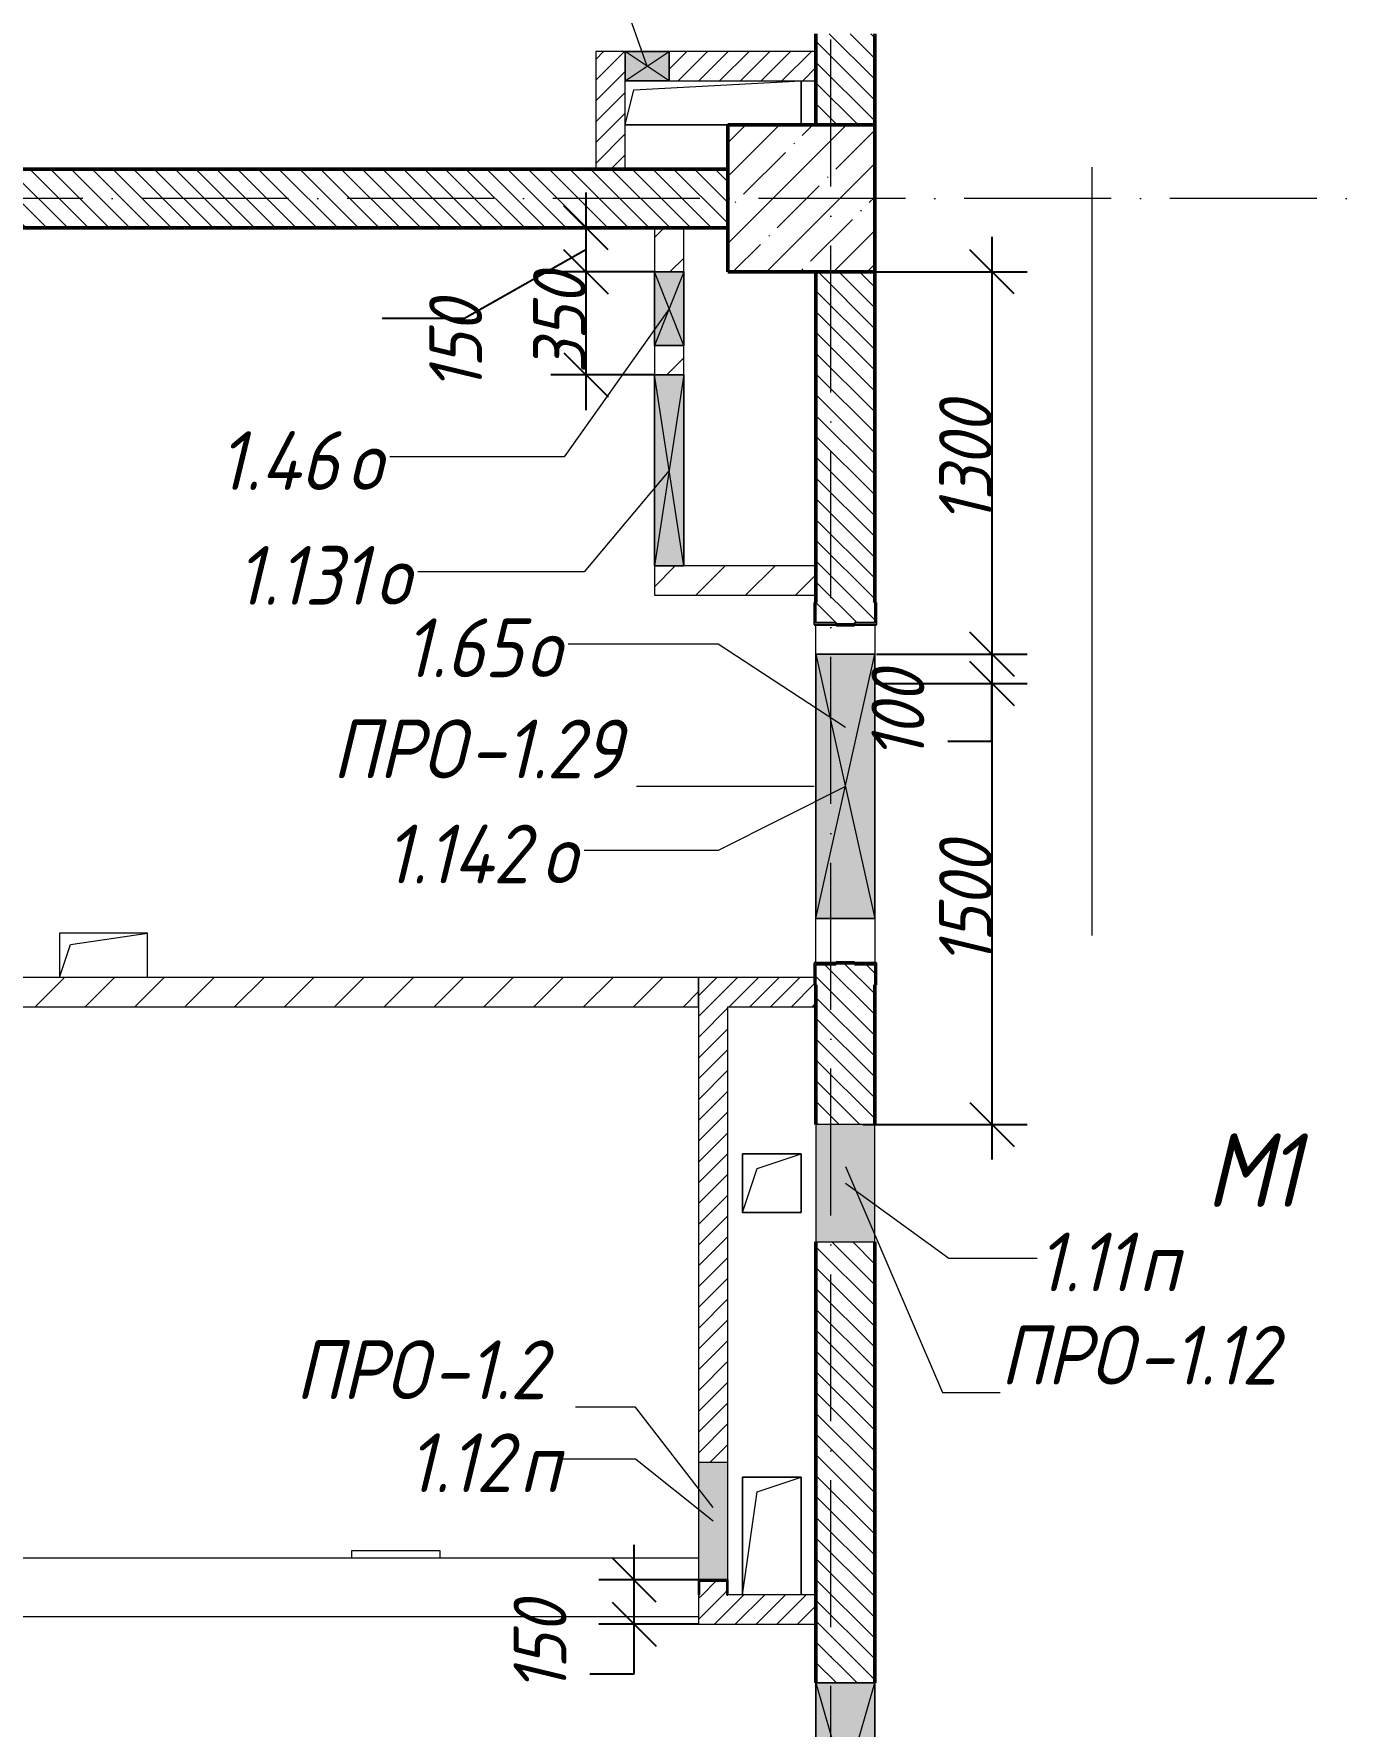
# Model space of a CAD drawing. Header units: millimetres. Extents: x -12989 to 629078, y -109036 to 555275.
# Drawn here: x 515751 to 520252, y 284175 to 289933 of the extents above; entities that cross this region are included whole.
import ezdxf

# ---------------------------------------------------------------- set-up
doc = ezdxf.new("R2010")
doc.units = ezdxf.units.MM
doc.linetypes.add('200_ШТРИХ_ш1п0_6_', pattern=[160, 100, -60])
doc.linetypes.add('50_200_ШТРИХ_1Т_ш5_п1_п1_', pattern=[700, 500, -100, 0, -100])
for name, color, linetype, lineweight in [('A-____-____-DIMS', 7, 'Continuous', 9), ('A-____-NOTE-TEXT', 7, 'Continuous', 9), ('A-DETL-GENF-OTLN', 7, 'Continuous', 9), ('A-FLOR-____-OTLN', 7, 'Continuous', 9), ('A-GENM-____-IDEN', 7, 'Continuous', 9), ('A-GENM-____-MCUT', 7, 'Continuous', 25), ('A-GENM-____-OTLN', 7, 'Continuous', 9), ('A-GENM-____-OTLN-1', 7, 'Continuous', 25), ('A-GLAZ-____-IDEN', 7, 'Continuous', 9), ('A-GLAZ-____-OTLN', 7, 'Continuous', 9), ('A-WALL-____-MCUT-2', 7, 'Continuous', 50), ('A-WALL-____-PATT-1', 7, 'Continuous', 9), ('A-WALL-FNSH-MCUT-1', 7, 'Continuous', 9), ('I-WALL-____-OTLN', 7, 'Continuous', 9), ('S-COLS-____-MCUT', 7, 'Continuous', 50), ('S-COLS-____-OTLN', 7, 'Continuous', 9), ('S-GRID-____-OTLN-1', 7, '50_200_ШТРИХ_1Т_ш5_п1_п1_', 9)]:
    doc.layers.add(name, color=color, linetype=linetype, lineweight=lineweight)
doc.layers.add('A-DETL-GENF-OTLN-4', color=9, linetype='200_ШТРИХ_ш1п0_6_', lineweight=9, true_color=0x808080)
doc.layers.add('A-DETL-GENF-OTLN-5', color=7, linetype='Continuous', lineweight=5, true_color=0xc0c0c0)
doc.styles.add('ISOCPEUR_I', font='isocpeui.ttf', dxfattribs={"width": 0.9, "height": 2.5})
doc.styles.add('ISOCPEUR_I_10', font='isocpeui.ttf', dxfattribs={"width": 0.9, "height": 180})
doc.styles.add('ISOCPEUR_I_9', font='isocpeui.ttf', dxfattribs={"width": 0.9, "height": 250})
doc.dimstyles.new('ISO-1_8_0_9К_СРЕДНИЙ_Кладочные_3', dxfattribs={"dimscale": 304.8, "dimtxt": 179.276612, "dimasz": 0.492126, "dimexe": 0.393701, "dimexo": 0, "dimgap": 0, "dimtad": 1, "dimdec": 3, "dimrnd": 0.001, "dimdsep": 46, "dimtxsty": 'ISOCPEUR_I_10', "dimblk1": 'OBLIQUE', "dimblk2": 'OBLIQUE', "dimsah": 1, "dimcen": 0.09, "dimdle": 0.393701, "dimazin": 0, "dimtfac": 1, "dimtdec": 4, "dimtix": 1, "dimtmove": 0, "dimatfit": 3, "dimfxl": 1, "dimtvp": 1, "dimtolj": 1, "dimtzin": 0, "dimarcsym": 2})
doc.dimstyles.new('ISO-1_8_0_9К_СРЕДНИЙ_Кладочные_4', dxfattribs={"dimscale": 304.8, "dimtxt": 179.276612, "dimasz": 0.492126, "dimexe": 0.393701, "dimexo": 0, "dimgap": 0, "dimtad": 1, "dimdec": 3, "dimrnd": 0.001, "dimdsep": 46, "dimtxsty": 'ISOCPEUR_I_10', "dimblk1": 'OBLIQUE', "dimblk2": 'OBLIQUE', "dimsah": 1, "dimcen": 0.09, "dimdle": 0.393701, "dimazin": 0, "dimtfac": 1, "dimtdec": 4, "dimtix": 1, "dimtmove": 1, "dimatfit": 3, "dimfxl": 1, "dimtvp": 1, "dimtolj": 1, "dimtzin": 0, "dimarcsym": 2})
pattern_1 = [(135, (513013.31, 265891.49), (-35.35534, -35.35534), [])]
pattern_2 = [(45, (513013.31, 265891.49), (-84.8528, 84.8528), [])]
pattern_3 = [(45, (513013.31, 265891.49), (-35.35534, 35.35534), [])]

# ---------------------------------------------------------------- blocks, each defined once
blk = doc.blocks.new('BSC_Колонна _Прямоугольная - 500х500-V53-АР1_План отверстий 1 этажа в осях 1-64_А-ГГ')
at = {"layer": 'S-COLS-____-OTLN'}
h = blk.add_hatch(dxfattribs=at)
h.set_pattern_fill('FP_85', color=256, style=0, pattern_type=2)
h.set_pattern_definition([(45, (-5350, -23481.04), (-114.0493, 114.0493), []), (45, (-5235.95, -23481.04), (-114.0493, 114.0493), [201.613, -40.323, 3.353, -36.97])])
h.paths.add_polyline_path([(-250, -250), (250, -250), (250, 250), (-250, 250)], flags=0)
at = {"layer": 'S-COLS-____-MCUT'}
for p, q in [((250, 250), (-250, 250)), ((-250, 250), (-250, -250)), ((250, -250), (250, 250)), ((-250, -250), (250, -250))]:
    blk.add_line(p, q, dxfattribs=at)
blk = doc.blocks.new('154_Стойка_СКБ_Уголок - СМ-2230_200-28216496-АР1_План отверстий 1 этажа в осях 1-64_А-ГГ')
at = {"layer": 'A-GENM-____-MCUT'}
for p, q in [((125, 156), (125, 81)), ((200, 156), (125, 156)), ((131, 81), (131, 150)), ((131, 150), (200, 150)), ((200, 150), (200, 156)), ((125, 81), (131, 81)), ((131, 19), (125, 19)), ((125, 19), (125, -56)), ((131, -50), (131, 19)), ((125, -56), (200, -56)), ((200, -50), (131, -50)), ((200, -56), (200, -50))]:
    blk.add_line(p, q, dxfattribs=at)
blk = doc.blocks.new('AR_Отверстие Ниша - Лючок-32401323-АР1_План отверстий 1 этажа в осях 1-64_А-ГГ')
at = {"layer": 'A-GLAZ-____-OTLN'}
blk.add_hatch(color=256, dxfattribs=at).paths.add_polyline_path([(-200, 100), (-200, -100), (200, -100), (200, 100)], flags=0)
for p, q in [((200, 100), (-200, 100)), ((-200, 100), (-200, -100)), ((200, -100), (200, 100)), ((-200, -100), (200, -100))]:
    blk.add_line(p, q, dxfattribs=at)
blk = doc.blocks.new('AR_Отверстие Ниша - Лючок-32405690-АР1_План отверстий 1 этажа в осях 1-64_А-ГГ')
at = {"layer": 'A-GLAZ-____-OTLN'}
blk.add_hatch(color=256, dxfattribs=at).paths.add_polyline_path([(200, -50), (200, 50), (-200, 50), (-200, -50)], flags=0)
for p, q in [((200, 50), (-200, 50)), ((-200, 50), (-200, -50)), ((-200, -50), (200, -50))]:
    blk.add_line(p, q, dxfattribs=at)
blk = doc.blocks.new('154_Фахверк_СКБ_Швеллер - Тип_100_4010_1-28088705-АР1_План отверстий 1 этажа в осях 1-64_А-ГГ')
at = {"layer": 'A-GENM-____-MCUT'}
for p, q in [((175, 50), (125, 50)), ((125, 50), (125, -50)), ((128, 47), (175, 47)), ((128, -47), (128, 47)), ((175, 47), (175, 50)), ((125, -50), (175, -50)), ((175, -47), (128, -47)), ((175, -50), (175, -47))]:
    blk.add_line(p, q, dxfattribs=at)
blk = doc.blocks.new('AR_Отверстие прямоугольное _в плите_ - AR_Отверстие прямоугольное _в плите_-V156-АР1_План отверстий 1 этажа в осях 1-64_А-ГГ')
at = {"layer": 'A-GENM-____-OTLN'}
for p, q in [((100, 100), (-100, 100)), ((-100, 100), (-100, -100)), ((-50, 50), (100, 100)), ((100, -100), (100, 100)), ((-100, -100), (-50, 50)), ((-100, -100), (100, -100))]:
    blk.add_line(p, q, dxfattribs=at)
blk = doc.blocks.new('AR_Отверстие прямоугольное _в плите_ - AR_Отверстие прямоугольное _в плите_-30459777-АР1_План отверстий 1 этажа в осях 1-64_А-ГГ')
at = {"layer": 'A-GENM-____-OTLN'}
for p, q in [((150, 75), (-150, 75)), ((-150, 75), (-150, -75)), ((-112.5, 37.5), (150, 75)), ((150, -75), (150, 75)), ((-150, -75), (-112.5, 37.5))]:
    blk.add_line(p, q, dxfattribs=at)
blk = doc.blocks.new('AR_Отверстие прямоугольное _в плите_ - AR_Отверстие прямоугольное _в плите_-30459779-АР1_План отверстий 1 этажа в осях 1-64_А-ГГ')
at = {"layer": 'A-GENM-____-OTLN'}
for p, q in [((-270, 45), (300, 75)), ((300, -75), (300, 75)), ((-300, -75), (-270, 45)), ((-300, -75), (50, -75))]:
    blk.add_line(p, q, dxfattribs=at)
blk = doc.blocks.new('AR_Отверстие прямоугольное _в плите_ - AR_Отверстие прямоугольное _в плите_-30229368-АР1_План отверстий 1 этажа в осях 1-64_А-ГГ')
at = {"layer": 'A-GENM-____-OTLN'}
for p, q in [((100, 200), (-100, 200)), ((-100, 200), (-100, -200)), ((-50, 150), (100, 200)), ((100, -200), (100, 200)), ((-100, -200), (-50, 150))]:
    blk.add_line(p, q, dxfattribs=at)
blk = doc.blocks.new('AR_Отверстие прямоугольное _в стене_ - AR_Отверстие прямоугольное _в стене__ОВ-36780242-АР1_План отверстий 1 этажа в осях 1-64_А-ГГ')
at = {"layer": 'A-GLAZ-____-OTLN'}
blk.add_hatch(color=256, dxfattribs=at).paths.add_polyline_path([(-450, -100), (450, -100), (450, 100), (-450, 100)], flags=0)
at = {"layer": 'A-DETL-GENF-OTLN'}
for p, q in [((-450, -100), (-450, 100)), ((-450, 100), (450, 100)), ((450, 100), (-450, -100)), ((-450, 100), (450, -100)), ((450, 100), (-450, 100)), ((-450, 100), (-450, -100)), ((450, 100), (450, -100)), ((450, -100), (450, 100)), ((450, -100), (-450, -100)), ((-450, -100), (450, -100))]:
    blk.add_line(p, q, dxfattribs=at)
blk = doc.blocks.new('AR_Отверстие прямоугольное _в стене__БезПР - AR_Отверстие прямоугольное _в стене__БезПР-36427897-АР1_План отверстий 1 этажа в осях 1-64_А-ГГ')
at = {"layer": 'A-GLAZ-____-OTLN'}
blk.add_hatch(color=256, dxfattribs=at).paths.add_polyline_path([(325, -50), (325, 50), (-325, 50), (-325, -50)], flags=0)
at = {"layer": 'A-DETL-GENF-OTLN'}
for p, q in [((-325, -50), (-325, 50)), ((-325, 50), (325, 50)), ((325, 50), (-325, -50)), ((-325, 50), (325, -50)), ((325, 50), (-325, 50)), ((-325, 50), (-325, -50)), ((325, 50), (325, -50)), ((325, -50), (325, 50)), ((325, -50), (-325, -50)), ((-325, -50), (325, -50))]:
    blk.add_line(p, q, dxfattribs=at)
at = {"layer": 'A-GLAZ-____-OTLN'}
blk.add_line((325, 50), (-325, 50), dxfattribs=at)
blk = doc.blocks.new('AR_Отверстие прямоугольное _в стене__БезПР - AR_Отверстие прямоугольное _в стене__БезПР-36428394-АР1_План отверстий 1 этажа в осях 1-64_А-ГГ')
at = {"layer": 'A-GLAZ-____-OTLN'}
blk.add_hatch(color=256, dxfattribs=at).paths.add_polyline_path([(-350, -100), (350, -100), (350, 100), (-350, 100)], flags=0)
at = {"layer": 'A-DETL-GENF-OTLN'}
for p, q in [((-350, -100), (-350, 100)), ((-350, 100), (350, 100)), ((350, 100), (-350, -100)), ((-350, 100), (350, -100)), ((350, 100), (-350, 100)), ((-350, 100), (-350, -100)), ((350, 100), (350, -100)), ((350, -100), (350, 100)), ((350, -100), (-350, -100)), ((-350, -100), (350, -100))]:
    blk.add_line(p, q, dxfattribs=at)
at = {"layer": 'A-GLAZ-____-OTLN'}
blk.add_line((350, 100), (-350, 100), dxfattribs=at)
blk = doc.blocks.new('AR_Отверстие прямоугольное _в стене__БезПР - AR_Отверстие прямоугольное _в стене__БезПР-36428124-АР1_План отверстий 1 этажа в осях 1-64_А-ГГ')
at = {"layer": 'A-GLAZ-____-OTLN'}
blk.add_hatch(color=256, dxfattribs=at).paths.add_polyline_path([(-75, 50), (-75, -50), (75, -50), (75, 50)], flags=0)
at = {"layer": 'A-DETL-GENF-OTLN'}
for p, q in [((-75, -50), (-75, 50)), ((-75, 50), (75, 50)), ((75, 50), (-75, -50)), ((-75, 50), (75, -50)), ((75, 50), (-75, 50)), ((-75, 50), (-75, -50)), ((75, 50), (75, -50)), ((75, -50), (75, 50)), ((75, -50), (-75, -50)), ((-75, -50), (75, -50))]:
    blk.add_line(p, q, dxfattribs=at)
blk = doc.blocks.new('AR_Отверстие прямоугольное _в стене__БезПР - AR_Отверстие прямоугольное _в стене__БезПР-36429258-АР1_План отверстий 1 этажа в осях 1-64_А-ГГ')
at = {"layer": 'A-GLAZ-____-OTLN'}
blk.add_hatch(color=256, dxfattribs=at).paths.add_polyline_path([(125, 50), (-125, 50), (-125, -50), (125, -50)], flags=0)
at = {"layer": 'A-DETL-GENF-OTLN'}
for p, q in [((-125, -50), (-125, 50)), ((-125, 50), (125, 50)), ((125, 50), (-125, -50)), ((-125, 50), (125, -50)), ((125, 50), (-125, 50)), ((-125, 50), (-125, -50)), ((125, 50), (125, -50)), ((125, -50), (125, 50)), ((125, -50), (-125, -50)), ((-125, -50), (125, -50))]:
    blk.add_line(p, q, dxfattribs=at)
at = {"layer": 'A-GLAZ-____-OTLN'}
blk.add_line((125, 50), (-125, 50), dxfattribs=at)
blk = doc.blocks.new('DET_L_Имитация разреза_ISO2-5 - Вправо-36779002-АР1_План отверстий 1 этажа в осях 1-64_А-ГГ')
at = {"layer": 'A-DETL-GENF-OTLN-5'}
blk.add_line((143.1, 0), (2756.9, 0), dxfattribs=at)
blk = doc.blocks.new('_Oblique')
at = {"color": 0, "linetype": 'ByBlock', "lineweight": -2}
blk.add_line((-0.5, -0.5), (0.5, 0.5), dxfattribs=at)
blk = doc.blocks.new('*D5792')
at = {"layer": 'A-____-____-DIMS', "color": 0, "lineweight": -2, "transparency": 16777216}
for p, q in [((517794, 284402.5), (517794, 284792.5)), ((518061.3, 284672.5), (517674, 284672.5)), ((518013.3, 284522.5), (517674, 284522.5)), ((517794, 284353.8), (517794, 284522.5)), ((517644, 284353.8), (517794, 284353.8))]:
    blk.add_line(p, q, dxfattribs=at)
at = {"layer": 'Defpoints', "color": 0, "transparency": 16777216}
for p in [(517794, 284672.5), (518061.3, 284672.5), (518013.3, 284522.5)]:
    blk.add_point(p, dxfattribs=at)
at = {"layer": 'A-____-____-DIMS', "color": 0, "lineweight": -2, "transparency": 16777216, "xscale": 150, "yscale": 150, "zscale": 150}
for p, rotation in [((517794, 284672.5), 90), ((517794, 284522.5), 270)]:
    blk.add_blockref('_Oblique', p, dxfattribs=dict(at, rotation=rotation))
at = {"layer": 'A-____-____-DIMS', "color": 0, "transparency": 16777216, "insert": (517383.8, 284289.7), "char_height": 180, "width": 368.207, "attachment_point": 1, "rotation": 90, "line_spacing_factor": 1.149209, "style": 'ISOCPEUR_I_10'}
blk.add_mtext('\\A1;150', dxfattribs=at)
blk = doc.blocks.new('*D5884')
at = {"layer": 'A-____-____-DIMS', "color": 0, "lineweight": -2, "transparency": 16777216}
for p, q in [((517630.3, 289392.5), (517630.3, 289002.5)), ((517863.3, 289272.5), (517510.3, 289272.5)), ((517630.3, 289197.5), (517216.7, 288963.7)), ((517863.3, 289122.5), (517510.3, 289122.5)), ((517216.7, 288963.7), (516936.1, 288963.7))]:
    blk.add_line(p, q, dxfattribs=at)
at = {"layer": 'Defpoints', "color": 0, "transparency": 16777216}
for p in [(517863.3, 289272.5), (517630.3, 289122.5), (517863.3, 289122.5)]:
    blk.add_point(p, dxfattribs=at)
at = {"layer": 'A-____-____-DIMS', "color": 0, "lineweight": -2, "transparency": 16777216, "xscale": 150, "yscale": 150, "zscale": 150}
for p, rotation in [((517630.3, 289272.5), 90), ((517630.3, 289122.5), 270)]:
    blk.add_blockref('_Oblique', p, dxfattribs=dict(at, rotation=rotation))
at = {"layer": 'A-____-____-DIMS', "color": 0, "transparency": 16777216, "insert": (517096.7, 288715.5), "char_height": 180, "width": 368.207, "attachment_point": 1, "rotation": 90, "line_spacing_factor": 1.149209, "style": 'ISOCPEUR_I_10'}
blk.add_mtext('\\A1;150', dxfattribs=at)
blk = doc.blocks.new('*D5885')
at = {"layer": 'A-____-____-DIMS', "color": 0, "lineweight": -2, "transparency": 16777216}
for p, q in [((517630.3, 289242.5), (517630.3, 288652.5)), ((517863.3, 289122.5), (517510.3, 289122.5)), ((517863.3, 288772.5), (517510.3, 288772.5))]:
    blk.add_line(p, q, dxfattribs=at)
at = {"layer": 'Defpoints', "color": 0, "transparency": 16777216}
for p in [(517863.3, 289122.5), (517630.3, 288772.5), (517863.3, 288772.5)]:
    blk.add_point(p, dxfattribs=at)
at = {"layer": 'A-____-____-DIMS', "color": 0, "lineweight": -2, "transparency": 16777216, "xscale": 150, "yscale": 150, "zscale": 150}
for p, rotation in [((517630.3, 289122.5), 90), ((517630.3, 288772.5), 270)]:
    blk.add_blockref('_Oblique', p, dxfattribs=dict(at, rotation=rotation))
at = {"layer": 'A-____-____-DIMS', "color": 0, "transparency": 16777216, "insert": (517540.3, 288947.5), "char_height": 180, "width": 409.578, "attachment_point": 5, "rotation": 90, "style": 'ISOCPEUR_I_10'}
blk.add_mtext('\\A1;350', dxfattribs=at)
blk = doc.blocks.new('*D5886')
at = {"layer": 'A-____-____-DIMS', "color": 0, "lineweight": -2, "transparency": 16777216}
for p, q in [((519012.4, 289242.5), (519012.4, 287702.5)), ((518613.3, 289122.5), (519132.4, 289122.5)), ((518619.3, 287822.5), (519132.4, 287822.5))]:
    blk.add_line(p, q, dxfattribs=at)
at = {"layer": 'Defpoints', "color": 0, "transparency": 16777216}
for p in [(518613.3, 289122.5), (518619.3, 287822.5), (519012.4, 287822.5)]:
    blk.add_point(p, dxfattribs=at)
at = {"layer": 'A-____-____-DIMS', "color": 0, "lineweight": -2, "transparency": 16777216, "xscale": 150, "yscale": 150, "zscale": 150}
for p, rotation in [((519012.4, 289122.5), 90), ((519012.4, 287822.5), 270)]:
    blk.add_blockref('_Oblique', p, dxfattribs=dict(at, rotation=rotation))
at = {"layer": 'A-____-____-DIMS', "color": 0, "transparency": 16777216, "insert": (518922.4, 288472.5), "char_height": 180, "width": 504.733, "attachment_point": 5, "rotation": 90, "style": 'ISOCPEUR_I_10'}
blk.add_mtext('\\A1;1300', dxfattribs=at)
blk = doc.blocks.new('*D5887')
at = {"layer": 'A-____-____-DIMS', "color": 0, "lineweight": -2, "transparency": 16777216}
for p, q in [((519012.4, 287942.5), (519012.4, 287602.5)), ((518619.3, 287822.5), (519132.4, 287822.5)), ((518613.3, 287722.5), (519132.4, 287722.5)), ((519012.4, 287525.7), (519012.4, 287722.5)), ((518862.4, 287525.7), (519012.4, 287525.7))]:
    blk.add_line(p, q, dxfattribs=at)
at = {"layer": 'Defpoints', "color": 0, "transparency": 16777216}
for p in [(518619.3, 287822.5), (518613.3, 287722.5), (519012.4, 287722.5)]:
    blk.add_point(p, dxfattribs=at)
at = {"layer": 'A-____-____-DIMS', "color": 0, "lineweight": -2, "transparency": 16777216, "xscale": 150, "yscale": 150, "zscale": 150}
for p, rotation in [((519012.4, 287822.5), 90), ((519012.4, 287722.5), 270)]:
    blk.add_blockref('_Oblique', p, dxfattribs=dict(at, rotation=rotation))
at = {"layer": 'A-____-____-DIMS', "color": 0, "transparency": 16777216, "insert": (518602.1, 287461.6), "char_height": 180, "width": 368.207, "attachment_point": 1, "rotation": 90, "line_spacing_factor": 1.149209, "style": 'ISOCPEUR_I_10'}
blk.add_mtext('\\A1;100', dxfattribs=at)
blk = doc.blocks.new('*D5888')
at = {"layer": 'A-____-____-DIMS', "color": 0, "lineweight": -2, "transparency": 16777216}
for p, q in [((519012.4, 287842.5), (519012.4, 286102.5)), ((518613.3, 287722.5), (519132.4, 287722.5)), ((518572.4, 286222.5), (519132.4, 286222.5))]:
    blk.add_line(p, q, dxfattribs=at)
at = {"layer": 'Defpoints', "color": 0, "transparency": 16777216}
for p in [(518613.3, 287722.5), (518572.4, 286222.5), (519012.4, 286222.5)]:
    blk.add_point(p, dxfattribs=at)
at = {"layer": 'A-____-____-DIMS', "color": 0, "lineweight": -2, "transparency": 16777216, "xscale": 150, "yscale": 150, "zscale": 150}
for p, rotation in [((519012.4, 287722.5), 90), ((519012.4, 286222.5), 270)]:
    blk.add_blockref('_Oblique', p, dxfattribs=dict(at, rotation=rotation))
at = {"layer": 'A-____-____-DIMS', "color": 0, "transparency": 16777216, "insert": (518922.4, 286972.5), "char_height": 180, "width": 504.733, "attachment_point": 5, "rotation": 90, "style": 'ISOCPEUR_I_10'}
blk.add_mtext('\\A1;1500', dxfattribs=at)

msp = doc.modelspace()

# ---------------------------------------------------------------- hatches: boundary and pattern name
at = {"layer": 'A-WALL-____-PATT-1'}
h = msp.add_hatch(dxfattribs=at)
h.set_pattern_fill('FP_6', color=256, style=0, pattern_type=2)
h.set_pattern_definition(pattern_1)
h.paths.add_polyline_path([(518413.3109, 289622.5335), (518613.3109, 289622.5335), (518613.3109, 289932.5335), (518413.3109, 289932.5335)], flags=0)
h.paths.add_polyline_path([(518482.3109, 290232.5335), (518613.3109, 290232.5335), (518613.3109, 290466.5335), (518544.3109, 290466.5335), (518544.3109, 290472.5335), (518482.3109, 290472.5335), (518482.3109, 290466.5335), (518413.3109, 290466.5335), (518413.3109, 290232.5335), (518469.7815, 290232.5335)], flags=0)
h.paths.add_polyline_path([(518544.3109, 291622.5335), (518544.3109, 291628.5335), (518613.3109, 291628.5335), (518613.3109, 292122.5335), (518413.3109, 292122.5335), (518413.3109, 291628.5335), (518482.3109, 291628.5335), (518482.3109, 291622.5335)], flags=0)
h = msp.add_hatch(dxfattribs=at)
h.set_pattern_fill('FP_5', color=256, style=0, pattern_type=2)
h.set_pattern_definition(pattern_3)
h.paths.add_polyline_path([(517763.3109, 289472.5335), (517763.3109, 289872.5335), (517663.3109, 289872.5335), (517663.3109, 289472.5335)], flags=0)
h = msp.add_hatch(dxfattribs=at)
h.set_pattern_fill('FP_5', color=256, style=0, pattern_type=2)
h.set_pattern_definition(pattern_3)
h.paths.add_polyline_path([(517913.3109, 289772.5335), (518413.3109, 289772.5335), (518413.3109, 289872.5335), (517913.3109, 289872.5335)], flags=0)
h = msp.add_hatch(dxfattribs=at)
h.set_pattern_fill('FP_6', color=256, style=0, pattern_type=2)
h.set_pattern_definition(pattern_1)
h.paths.add_polyline_path([(518113.3109, 289272.5335), (518113.3109, 289472.5335), (514563.3109, 289472.5335), (514563.3109, 289403.5335), (514557.3109, 289403.5335), (514557.3109, 289472.5335), (511063.3109, 289472.5335), (511063.3109, 289272.5335), (514557.3109, 289272.5335), (514557.3109, 289341.5335), (514563.3109, 289341.5335), (514563.3109, 289272.5335), (516533.2894, 289272.5335)], flags=0)
h = msp.add_hatch(dxfattribs=at)
h.set_pattern_fill('FP_4', color=256, style=0, pattern_type=2)
h.set_pattern_definition(pattern_2)
h.paths.add_polyline_path([(517863.3109, 288772.5335), (517963.3109, 288772.5335), (517963.3109, 288872.5335), (517863.3109, 288872.5335)], flags=0)
h.paths.add_polyline_path([(517963.3109, 289122.5335), (517963.3109, 289272.5335), (517863.3109, 289272.5335), (517863.3109, 289122.5335)], flags=0)
h = msp.add_hatch(dxfattribs=at)
h.set_pattern_fill('FP_6', color=256, style=0, pattern_type=2)
h.set_pattern_definition(pattern_1)
h.paths.add_polyline_path([(518568.8665, 284322.5335), (518613.3109, 284322.5335), (518613.3109, 285822.5335), (518413.3109, 285822.5335), (518413.3109, 284322.5335)], flags=0)
h.paths.add_polyline_path([(518482.3109, 286222.5335), (518613.3109, 286222.5335), (518613.3109, 286766.5335), (518544.3109, 286766.5335), (518544.3109, 286772.5335), (518482.3109, 286772.5335), (518482.3109, 286766.5335), (518413.3109, 286766.5335), (518413.3109, 286222.5335), (518448.2315, 286222.5335)], flags=0)
h.paths.add_polyline_path([(518544.3109, 287922.5335), (518544.3109, 287928.5335), (518613.3109, 287928.5335), (518613.3109, 289122.5335), (518413.3109, 289122.5335), (518413.3109, 287928.5335), (518482.3109, 287928.5335), (518482.3109, 287922.5335)], flags=0)
h = msp.add_hatch(dxfattribs=at)
h.set_pattern_fill('FP_4', color=256, style=0, pattern_type=2)
h.set_pattern_definition(pattern_2)
h.paths.add_polyline_path([(518413.3109, 288022.5335), (518413.3109, 288122.5335), (517863.3109, 288122.5335), (517863.3109, 288022.5335), (518300.7537, 288022.5335)], flags=0)
h = msp.add_hatch(dxfattribs=at)
h.set_pattern_fill('FP_4', color=256, style=0, pattern_type=2)
h.set_pattern_definition(pattern_2)
h.paths.add_polyline_path([(518013.3109, 286622.5335), (518013.3109, 286722.5335), (515163.3109, 286722.5335), (515163.3109, 286719.5335), (515116.3109, 286719.5335), (515116.3109, 286625.5335), (515163.3109, 286625.5335), (515163.3109, 286622.5335), (516533.2894, 286622.5335)], flags=0)
h.paths.add_polyline_path([(515113.3109, 286622.5335), (515113.3109, 286722.5335), (512413.3109, 286722.5335), (512413.3109, 286719.5335), (512366.3109, 286719.5335), (512366.3109, 286625.5335), (512413.3109, 286625.5335), (512413.3109, 286622.5335), (514765.8251, 286622.5335)], flags=0)
h.paths.add_polyline_path([(511167.3109, 286622.5335), (511167.3109, 286630.1335), (511208.8109, 286630.1335), (511208.8109, 286714.9335), (511167.3109, 286714.9335), (511167.3109, 286722.5335), (510813.3109, 286722.5335), (510813.3109, 286622.5335)], flags=0)
h = msp.add_hatch(dxfattribs=at)
h.set_pattern_fill('FP_5', color=256, style=0, pattern_type=2)
h.set_pattern_definition(pattern_3)
h.paths.add_polyline_path([(518016.3109, 284622.5335), (518110.3109, 284622.5335), (518110.3109, 284669.5335), (518016.3109, 284669.5335)], flags=0)
h.paths.add_polyline_path([(518013.3109, 285072.5335), (518113.3109, 285072.5335), (518113.3109, 286722.5335), (518013.3109, 286722.5335)], flags=0)
h = msp.add_hatch(dxfattribs=at)
h.set_pattern_fill('FP_5', color=256, style=0, pattern_type=2)
h.set_pattern_definition(pattern_3)
h.paths.add_polyline_path([(518300.7537, 286622.5335), (518413.3109, 286622.5335), (518413.3109, 286697.5335), (518407.3109, 286697.5335), (518407.3109, 286722.5335), (518113.3109, 286722.5335), (518113.3109, 286622.5335)], flags=0)
h = msp.add_hatch(dxfattribs=at)
h.set_pattern_fill('FP_5', color=256, style=0, pattern_type=2)
h.set_pattern_definition(pattern_3)
h.paths.add_polyline_path([(518013.3109, 284522.5335), (518413.3109, 284522.5335), (518413.3109, 284622.5335), (518013.3109, 284622.5335)], flags=0)

# ---------------------------------------------------------------- linework, layer by layer
at = {"layer": 'A-FLOR-____-OTLN'}
for p, q in [((518363.3109, 289772.5335), (518363.3109, 289622.5335)), ((518113.3109, 289622.5335), (517763.3109, 289622.5335)), ((518163.3109, 286122.5335), (518363.3109, 286122.5335)), ((518163.3109, 285922.5335), (518163.3109, 286122.5335)), ((518363.3109, 286122.5335), (518363.3109, 285922.5335)), ((518363.3109, 285922.5335), (518163.3109, 285922.5335)), ((518163.3109, 285022.5335), (518363.3109, 285022.5335)), ((518163.3109, 284622.5335), (518163.3109, 285022.5335)), ((518363.3109, 285022.5335), (518363.3109, 284622.5335)), ((516833.3109, 284772.5335), (517133.3109, 284772.5335)), ((516833.3109, 284747.5335), (516833.3109, 284772.5335)), ((517133.3109, 284772.5335), (517133.3109, 284747.5335))]:
    msp.add_line(p, q, dxfattribs=at)
at = {"layer": 'A-GENM-____-IDEN'}
for p, q in [((518407.3109, 287372.5335), (517802.4903, 287372.5335)), ((518513.3109, 286079.6785), (518843.9905, 285310.2727)), ((518843.9905, 285310.2727), (519040.7142, 285310.2727)), ((517798.6516, 285260.5335), (517594.4477, 285260.5335)), ((518063.3109, 284918.6982), (517798.6516, 285260.5335))]:
    msp.add_line(p, q, dxfattribs=at)
at = {"layer": 'A-GLAZ-____-IDEN'}
for p, q in [((517838.3109, 289822.5335), (517713.5402, 290175.6635)), ((517913.3109, 288997.5335), (517556.0248, 288493.1432)), ((517556.0248, 288493.1432), (516962.9275, 288493.1432)), ((517913.3109, 288447.5335), (517623.612, 288102.4694)), ((517623.612, 288102.4694), (517057.8702, 288102.4694)), ((518080.4986, 287856.3035), (517570.1837, 287856.3035)), ((518513.3109, 287572.5335), (518080.4986, 287856.3035)), ((518513.3109, 287372.5335), (518080.4986, 287154.6432)), ((518080.4986, 287154.6432), (517624.1896, 287154.6432)), ((518513.3109, 286022.5335), (518865.2003, 285767.0637)), ((518865.2003, 285767.0637), (519165.8933, 285767.0637)), ((517798.6516, 285083.7395), (517546.7907, 285083.7395)), ((518063.3109, 284872.5335), (517798.6516, 285083.7395))]:
    msp.add_line(p, q, dxfattribs=at)
at = {"layer": 'A-WALL-____-MCUT-2'}
for p, q in [((518413.3109, 289932.5335), (518413.3109, 289622.5335)), ((518613.3109, 289622.5335), (518613.3109, 289932.5335)), ((518113.3109, 289472.5335), (514563.3109, 289472.5335)), ((514563.3109, 289272.5335), (518113.3109, 289272.5335)), ((518413.3109, 289122.5335), (518413.3109, 287997.5335)), ((518613.3109, 287997.5335), (518613.3109, 289122.5335)), ((518482.3109, 287922.5335), (518544.3109, 287922.5335)), ((518544.3109, 286772.5335), (518482.3109, 286772.5335)), ((518413.3109, 286697.5335), (518413.3109, 286222.5335)), ((518613.3109, 286222.5335), (518613.3109, 286697.5335)), ((518413.3109, 285822.5335), (518413.3109, 284322.5335)), ((518613.3109, 284322.5335), (518613.3109, 285822.5335))]:
    msp.add_line(p, q, dxfattribs=at)
at = {"layer": 'A-WALL-FNSH-MCUT-1'}
for p, q in [((517763.3109, 289872.5335), (517663.3109, 289872.5335)), ((517663.3109, 289872.5335), (517663.3109, 289472.5335)), ((518413.3109, 289872.5335), (517913.3109, 289872.5335)), ((517763.3109, 289472.5335), (517763.3109, 289772.5335)), ((517913.3109, 289772.5335), (518413.3109, 289772.5335)), ((517863.3109, 289272.5335), (517863.3109, 289122.5335)), ((517963.3109, 289122.5335), (517963.3109, 289272.5335)), ((517863.3109, 288872.5335), (517863.3109, 288772.5335)), ((517963.3109, 288772.5335), (517963.3109, 288872.5335)), ((517863.3109, 288122.5335), (517863.3109, 288022.5335)), ((518413.3109, 288122.5335), (517963.3109, 288122.5335)), ((517863.3109, 288022.5335), (518413.3109, 288022.5335)), ((518407.3109, 286722.5335), (515163.3109, 286722.5335)), ((518013.3109, 286722.5335), (518013.3109, 285072.5335)), ((518013.3109, 286622.5335), (518013.3109, 286722.5335)), ((515163.3109, 286622.5335), (518013.3109, 286622.5335)), ((518113.3109, 285072.5335), (518113.3109, 286622.5335)), ((518113.3109, 286622.5335), (518413.3109, 286622.5335)), ((518013.3109, 284622.5335), (518013.3109, 284522.5335)), ((518413.3109, 284622.5335), (518113.3109, 284622.5335)), ((518013.3109, 284522.5335), (518413.3109, 284522.5335))]:
    msp.add_line(p, q, dxfattribs=at)
at = {"layer": 'I-WALL-____-OTLN'}
for p, q in [((518413.3109, 287822.5335), (518413.3109, 287922.5335)), ((518613.3109, 287922.5335), (518613.3109, 287822.5335)), ((518413.3109, 286772.5335), (518413.3109, 286922.5335)), ((518613.3109, 286922.5335), (518613.3109, 286772.5335)), ((512638.3109, 284747.5335), (518013.3109, 284747.5335)), ((518013.3109, 284547.5335), (512438.3109, 284547.5335))]:
    msp.add_line(p, q, dxfattribs=at)
at = {"layer": 'S-GRID-____-OTLN-1'}
for p, q in [((518463.3109, 261408.8852), (518463.3109, 315772.4512)), ((539721.0501, 289372.5335), (508344.5407, 289372.5335))]:
    msp.add_line(p, q, dxfattribs=at)

# ---------------------------------------------------------------- block references
at = {"layer": 'A-DETL-GENF-OTLN-4', "rotation": 90.00000000000134}
msp.add_blockref('DET_L_Имитация разреза_ISO2-5 - Вправо-36779002-АР1_План отверстий 1 этажа в осях 1-64_А-ГГ', (519353.3109, 286722.5335), dxfattribs=at)
at = {"layer": 'A-GENM-____-OTLN'}
for name, p in [('AR_Отверстие прямоугольное _в плите_ - AR_Отверстие прямоугольное _в плите_-30459779-АР1_План отверстий 1 этажа в осях 1-64_А-ГГ', (518063.3109, 289697.5335)), ('AR_Отверстие прямоугольное _в плите_ - AR_Отверстие прямоугольное _в плите_-30459777-АР1_План отверстий 1 этажа в осях 1-64_А-ГГ', (515988.2609, 286797.5335)), ('AR_Отверстие прямоугольное _в плите_ - AR_Отверстие прямоугольное _в плите_-V156-АР1_План отверстий 1 этажа в осях 1-64_А-ГГ', (518263.3109, 286022.5335)), ('AR_Отверстие прямоугольное _в плите_ - AR_Отверстие прямоугольное _в плите_-30229368-АР1_План отверстий 1 этажа в осях 1-64_А-ГГ', (518263.3109, 284822.5335))]:
    msp.add_blockref(name, p, dxfattribs=at)
at = {"layer": 'A-GENM-____-OTLN-1'}
for name, p, rotation in [('154_Стойка_СКБ_Уголок - СМ-2230_200-28216496-АР1_План отверстий 1 этажа в осях 1-64_А-ГГ', (518563.3109, 287797.5335), 89.99999999999991), ('154_Стойка_СКБ_Уголок - СМ-2230_200-28216496-АР1_План отверстий 1 этажа в осях 1-64_А-ГГ', (518463.3109, 286897.5335), 269.9999999999999), ('154_Фахверк_СКБ_Швеллер - Тип_100_4010_1-28088705-АР1_План отверстий 1 этажа в осях 1-64_А-ГГ', (518063.3109, 284797.5335), 269.9999999999999)]:
    msp.add_blockref(name, p, dxfattribs=dict(at, rotation=rotation))
at = {"layer": 'A-GLAZ-____-OTLN'}
for name, p, rotation in [('AR_Отверстие прямоугольное _в стене__БезПР - AR_Отверстие прямоугольное _в стене__БезПР-36428124-АР1_План отверстий 1 этажа в осях 1-64_А-ГГ', (517838.3109, 289822.5335), 180), ('AR_Отверстие прямоугольное _в стене__БезПР - AR_Отверстие прямоугольное _в стене__БезПР-36429258-АР1_План отверстий 1 этажа в осях 1-64_А-ГГ', (517913.3109, 288997.5335), 269.9999999999999), ('AR_Отверстие прямоугольное _в стене__БезПР - AR_Отверстие прямоугольное _в стене__БезПР-36427897-АР1_План отверстий 1 этажа в осях 1-64_А-ГГ', (517913.3109, 288447.5335), 269.9999999999999), ('AR_Отверстие прямоугольное _в стене_ - AR_Отверстие прямоугольное _в стене__ОВ-36780242-АР1_План отверстий 1 этажа в осях 1-64_А-ГГ', (518513.3109, 287372.5335), 89.99999999999991), ('AR_Отверстие Ниша - Лючок-32401323-АР1_План отверстий 1 этажа в осях 1-64_А-ГГ', (518513.3109, 286022.5335), 89.99999999999991), ('AR_Отверстие Ниша - Лючок-32405690-АР1_План отверстий 1 этажа в осях 1-64_А-ГГ', (518063.3109, 284872.5335), 269.9999999999999), ('AR_Отверстие прямоугольное _в стене__БезПР - AR_Отверстие прямоугольное _в стене__БезПР-36428394-АР1_План отверстий 1 этажа в осях 1-64_А-ГГ', (518513.3109, 283972.5335), 89.99999999999991)]:
    msp.add_blockref(name, p, dxfattribs=dict(at, rotation=rotation))
at = {"layer": 'S-COLS-____-OTLN'}
msp.add_blockref('BSC_Колонна _Прямоугольная - 500х500-V53-АР1_План отверстий 1 этажа в осях 1-64_А-ГГ', (518363.3109, 289372.5335), dxfattribs=at)

# ---------------------------------------------------------------- texts
at = {"layer": 'A-____-NOTE-TEXT', "char_height": 250, "attachment_point": 1, "style": 'ISOCPEUR_I'}
for s, insert, width in [('\\fISOCPEUR|b0|i1|c204|p34|;\\W.9;М', (519740.9324, 286191.7737), 252.531562), ('\\fISOCPEUR|b0|i1|c204|p34|;\\W.9;1', (519949.2918, 286191.7737), 144.30375)]:
    msp.add_mtext(s, dxfattribs=dict(at, insert=insert, width=width))
at = {"layer": 'A-GENM-____-IDEN', "char_height": 200, "attachment_point": 1, "style": 'ISOCPEUR_I_9'}
for s, insert, width in [('ПРО', (516766.7324, 287599.6497), 562.784625), ('-1.29', (517231.0762, 287599.6497), 663.79725), ('ПРО', (519040.7142, 285537.3888), 562.784625), ('-1.12', (519505.0579, 285537.3888), 620.506125), ('ПРО', (516641.5911, 285487.6497), 562.784625), ('-1.2', (517105.9348, 285487.6497), 505.063125)]:
    msp.add_mtext(s, dxfattribs=dict(at, insert=insert, width=width))
at = {"layer": 'A-GLAZ-____-IDEN', "char_height": 200, "attachment_point": 1, "style": 'ISOCPEUR_I_9'}
for s, insert, width in [('1.46', (516379.1708, 288580.7578), 533.923875), ('\\fISOCPEUR|b0|i1|c204|p34|;\\W.9;о', (516819.702, 288580.7578), 158.734125), ('1.131', (516439.0197, 288190.084), 577.215), ('\\fISOCPEUR|b0|i1|c204|p34|;\\W.9;о', (516915.2697, 288190.084), 158.734125), ('1.65', (517010.7321, 287943.9181), 505.063125), ('\\fISOCPEUR|b0|i1|c204|p34|;\\W.9;о', (517427.4508, 287943.9181), 158.734125), ('1.142', (516945.0321, 287242.2578), 649.366875), ('\\fISOCPEUR|b0|i1|c204|p34|;\\W.9;о', (517480.8133, 287242.2578), 158.734125), ('1.11', (519165.8933, 285854.6783), 418.480875), ('\\fISOCPEUR|b0|i1|c204|p34|;\\W.9;п', (519511.1746, 285854.6783), 158.734125), ('1.12', (517022.4321, 285171.3541), 461.772), ('\\fISOCPEUR|b0|i1|c204|p34|;\\W.9;п', (517403.4321, 285171.3541), 158.734125)]:
    msp.add_mtext(s, dxfattribs=dict(at, insert=insert, width=width))

# ---------------------------------------------------------------- dimensions: what is measured, and where the dimension line sits
at = {"layer": 'A-____-____-DIMS'}
for base, p1, p2, override, picture, middle in [((517630.3484, 289122.5335), (517863.3109, 289272.5335), (517863.3109, 289122.5335), {"dimpost": '<>', "dimfxl": 150}, '*D5884', (517216.6641, 288963.7095)), ((519012.4015, 287722.5335), (518619.3109, 287822.5335), (518613.3109, 287722.5335), {"dimpost": '<>', "dimfxl": 100.179838}, '*D5887', (518897.2395, 287525.6649)), ((517794.0347, 284672.5335), (518013.3109, 284522.5335), (518061.2842, 284672.5335), {"dimpost": '<>', "dimfxl": 157.484716}, '*D5792', (517678.8726, 284353.8163))]:
    dim = msp.add_linear_dim(base=base, p1=p1, p2=p2, angle=90, dimstyle='ISO-1_8_0_9К_СРЕДНИЙ_Кладочные_4', override=override, dxfattribs=at)
    dim.commit()
    dim.dimension.update_dxf_attribs({"geometry": picture, "text_midpoint": middle, "dimtype": 160, "text_rotation": 90})
for base, p1, p2, override, picture, middle in [((517630.3484, 288772.5335), (517863.3109, 289122.5335), (517863.3109, 288772.5335), {"dimpost": '<>', "dimfxl": 350}, '*D5885', (517540.3484, 288947.5335)), ((519012.4015, 287822.5335), (518613.3109, 289122.5335), (518619.3109, 287822.5335), {"dimpost": '<>', "dimfxl": 1300.013846}, '*D5886', (518922.4015, 288472.5335)), ((519012.4015, 286222.5335), (518613.3109, 287722.5335), (518572.377, 286222.5335), {"dimpost": '<>', "dimfxl": 1500.558425}, '*D5888', (518922.4015, 286972.5335))]:
    dim = msp.add_linear_dim(base=base, p1=p1, p2=p2, angle=90, dimstyle='ISO-1_8_0_9К_СРЕДНИЙ_Кладочные_3', override=override, dxfattribs=at)
    dim.commit()
    dim.dimension.update_dxf_attribs({"geometry": picture, "text_midpoint": middle})

doc.saveas('drawing.dxf')
